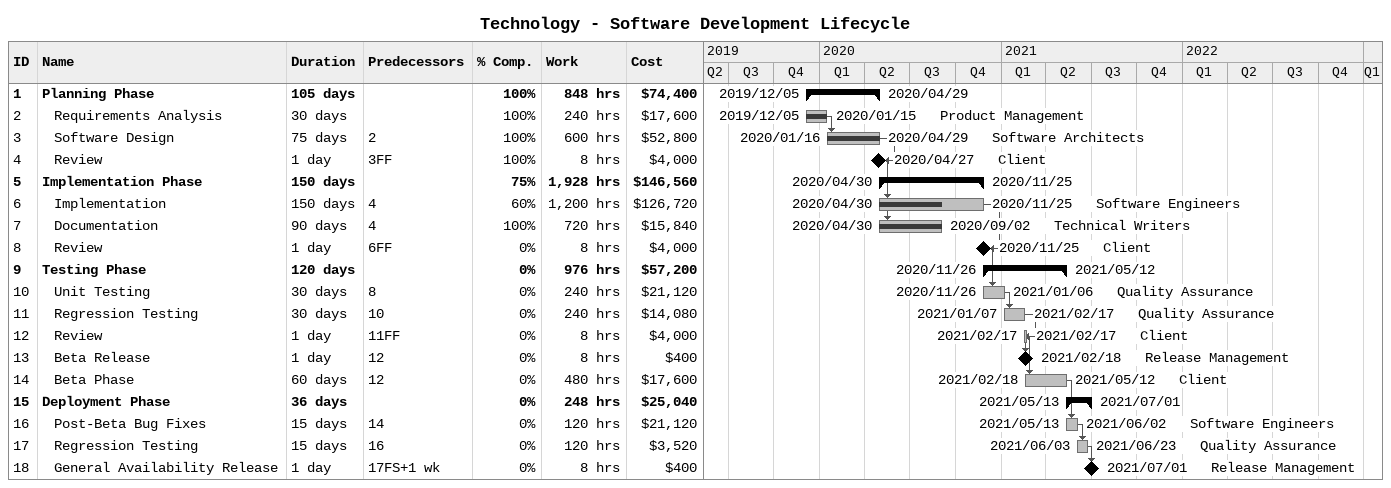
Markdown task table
Technology - Software Development Lifecycle

| ID | Level | Task | Duration | Start | Finish | Predecessors | Resources | % complete | Work (h) | Cost ($) |
|---|---|---|---|---|---|---|---|---|---|---|
| 1 | 1 | **Planning Phase** | 105d | 2019-12-05 | 2020-04-29 |  |  | 100 | 848 | 74400 |
| 2 | 2 | Requirements Analysis | 30d | 2019-12-05 | 2020-01-15 |  | Product Management | 100 | 240 | 17600 |
| 3 | 2 | Software Design | 75d | 2020-01-16 | 2020-04-29 | 2 | Software Architects | 100 | 600 | 52800 |
| 4 | 2 | Review | 1d | 2020-04-27 | 2020-04-27 | 3FF | Client | 100 | 8 | 4000 |
| 5 | 1 | **Implementation Phase** | 150d | 2020-04-30 | 2020-11-25 |  |  | 75 | 1928 | 146560 |
| 6 | 2 | Implementation | 150d | 2020-04-30 | 2020-11-25 | 4 | Software Engineers | 60 | 1200 | 126720 |
| 7 | 2 | Documentation | 90d | 2020-04-30 | 2020-09-02 | 4 | Technical Writers | 100 | 720 | 15840 |
| 8 | 2 | Review | 1d | 2020-11-25 | 2020-11-25 | 6FF | Client | 0 | 8 | 4000 |
| 9 | 1 | **Testing Phase** | 120d | 2020-11-26 | 2021-05-12 |  |  | 0 | 976 | 57200 |
| 10 | 2 | Unit Testing | 30d | 2020-11-26 | 2021-01-06 | 8 | Quality Assurance | 0 | 240 | 21120 |
| 11 | 2 | Regression Testing | 30d | 2021-01-07 | 2021-02-17 | 10 | Quality Assurance | 0 | 240 | 14080 |
| 12 | 2 | Review | 1d | 2021-02-17 | 2021-02-17 | 11FF | Client | 0 | 8 | 4000 |
| 13 | 2 | Beta Release | 1d | 2021-02-18 | 2021-02-18 | 12 | Release Management | 0 | 8 | 400 |
| 14 | 2 | Beta Phase | 60d | 2021-02-18 | 2021-05-12 | 12 | Client | 0 | 480 | 17600 |
| 15 | 1 | **Deployment Phase** | 36d | 2021-05-13 | 2021-07-01 |  |  | 0 | 248 | 25040 |
| 16 | 2 | Post-Beta Bug Fixes | 15d | 2021-05-13 | 2021-06-02 | 14 | Software Engineers | 0 | 120 | 21120 |
| 17 | 2 | Regression Testing | 15d | 2021-06-03 | 2021-06-23 | 16 | Quality Assurance | 0 | 120 | 3520 |
| 18 | 2 | General Availability Release | 1d | 2021-07-01 | 2021-07-01 | 17FS+1w | Release Management | 0 | 8 | 400 |
